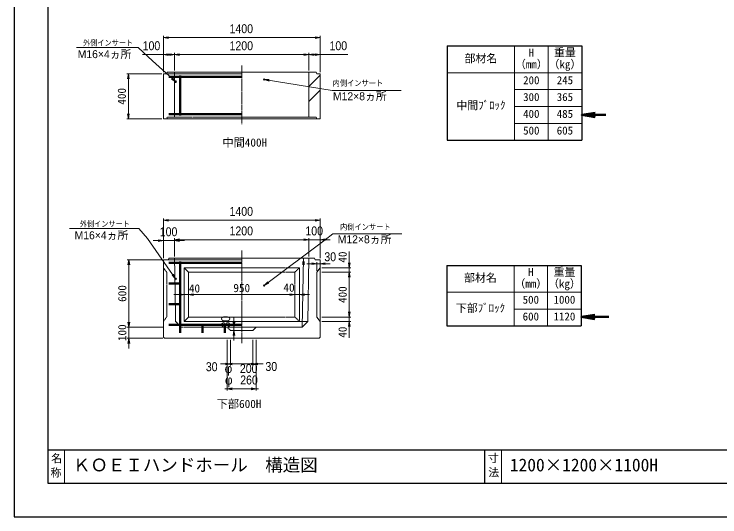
# Model space of a CAD drawing. Units: millimetres, scale not verified. Extents: x -210 to 210, y -148 to 148.
# Drawn here: x -210 to 0, y -148.5 to 1.1 of the extents above; entities that cross this region are included whole.
import ezdxf
from ezdxf.enums import TextEntityAlignment as Align

# ---------------------------------------------------------------- set-up
doc = ezdxf.new("R2010")
doc.units = ezdxf.units.MM
doc.linetypes.add('USER1', pattern=[12.95, 6.35, -3.175, 0.25, -3.175])
doc.linetypes.add('USER2', pattern=[4.7625, 3.175, -1.5875])
doc.layers.add('0-0', color=7, linetype='Continuous')
for name, color, linetype, lineweight in [('0-1_0', 5, 'Continuous', 25), ('0-2_dims', 2, 'Continuous', 13), ('0-3_pen1実線', 4, 'Continuous', 13), ('0-4_pen2実線', 3, 'Continuous', 13), ('0-5_pen3実線', 7, 'Continuous', 18), ('0-6_pen4実線', 6, 'Continuous', 25), ('0-7_pen1一点', 4, 'USER1', 13), ('0-8_pen2破線', 3, 'USER2', 13), ('0-9_鉄筋１', 7, 'Continuous', 50), ('0-A_鉄筋２', 7, 'USER2', 50), ('0-B_draw', 7, 'Continuous', 13)]:
    doc.layers.add(name, color=color, linetype=linetype, lineweight=lineweight)
doc.styles.add('ＭＳ ゴシック', font='')
doc.styles.add('ＭＳ Ｐゴシック', font='')
doc.styles.get('ＭＳ ゴシック').set_extended_font_data('MS Gothic')
doc.styles.get('ＭＳ Ｐゴシック').set_extended_font_data('MS PGothic')

# ---------------------------------------------------------------- blocks, each defined once
blk = doc.blocks.new('部分図 1')
at = {"layer": '0-1_0'}
blk.add_lwpolyline([(0, 0), (12600, 0), (12600, 8910), (0, 8910)], close=True, dxfattribs=at)
at = {"layer": '0-2_dims'}
for p, q in [((1332.23, 3969.25), (1332.23, 4293.66)), ((2732.23, 3969.25), (2732.23, 4293.66)), ((1332.23, 4278.66), (2732.23, 4278.66)), ((1332.23, 3969.25), (1332.23, 4141.72)), ((1432.23, 3984.25), (1432.23, 4141.72)), ((1432.23, 3984.25), (1432.23, 4141.72)), ((1432.23, 4126.72), (2632.23, 4126.72)), ((2632.23, 3984.25), (2632.23, 4141.72)), ((2632.23, 3984.25), (2632.23, 4141.72)), ((2732.23, 3969.25), (2732.23, 4141.72)), ((2232.23, 3904.25), (2838.61, 3805.66)), ((1332, 2309), (1332, 2663.21)), ((2732, 2648.21), (1332, 2648.21)), ((2732, 2309), (2732, 2663.21)), ((1332, 2466.17), (1242, 2466.17)), ((1332, 2309), (1332, 2481.17)), ((1332, 2466.17), (1432, 2466.17)), ((1432, 2324), (1432, 2488.67)), ((1432, 2324), (1432, 2481.17)), ((1432, 2473.67), (2632, 2473.67)), ((1432, 2466.17), (1522, 2466.17)), ((2632, 2473.67), (2542, 2473.67)), ((2632, 2324), (2632, 2488.67)), ((2632, 2324), (2632, 2488.67)), ((2632, 2473.67), (2732, 2473.67)), ((2732, 2309), (2732, 2488.67)), ((2732, 2473.67), (2822, 2473.67)), ((2702, 2196), (2702, 2275.11)), ((2732, 2239), (2732, 2275.11)), ((2702, 2260.11), (2612, 2260.11)), ((2702, 2260.11), (2732, 2260.11)), ((2732, 2260.11), (2822, 2260.11)), ((1962, 1694), (1962, 1784)), ((1947, 1664), (1977, 1664)), ((1962, 1694), (1977, 1694)), ((1962, 1664), (1962, 1694)), ((1962, 1664), (1962, 1574)), ((1902, 1579), (1902, 1351)), ((1902, 1579), (1902, 1128)), ((1932, 1579), (1932, 1351)), ((1932, 1579), (1932, 1351)), ((2132, 1579), (2132, 1351)), ((2132, 1579), (2132, 1351)), ((2162, 1579), (2162, 1128)), ((2162, 1579), (2162, 1351)), ((1932, 1366), (1842, 1366)), ((1932, 1366), (1902, 1366)), ((1932, 1366), (2132, 1366)), ((2132, 1366), (2222, 1366)), ((2132, 1366), (2162, 1366)), ((1902, 1143), (1882, 1143)), ((1902, 1143), (2162, 1143)), ((2162, 1143), (2182, 1143))]:
    blk.add_line(p, q, dxfattribs=at)
at = {"layer": '0-2_dims', "lineweight": 18}
for p, q in [((1109.98, 4191.19), (556.02, 4191.19)), ((1317.23, 3954.25), (1005.23, 3954.25)), ((1020.23, 3954.25), (1020.23, 3554.25)), ((2838.61, 3805.66), (3455.08, 3805.66)), ((1317.23, 3554.25), (1005.23, 3554.25)), ((1114.76, 2575), (493.3, 2575)), ((2844.54, 2526), (3461.01, 2526)), ((2991, 2224), (2991, 2369)), ((1317, 2294), (1009, 2294)), ((1024, 2294), (1024, 1694)), ((2747, 2224), (3006, 2224)), ((2991, 2224), (2991, 2184)), ((2747, 2184), (3006, 2184)), ((2747, 2184), (3006, 2184)), ((2991, 2184), (2991, 2094)), ((2991, 2184), (2991, 1784)), ((1517, 1984), (1427, 1984)), ((1517, 1984), (1517, 1999)), ((1517, 1984), (1557, 1984)), ((1557, 1984), (1557, 1999)), ((1557, 1984), (1557, 1999)), ((1557, 1984), (1647, 1984)), ((1557, 1984), (2507, 1984)), ((2507, 1984), (2417, 1984)), ((2507, 1984), (2507, 1999)), ((2507, 1984), (2507, 1999)), ((2507, 1984), (2547, 1984)), ((2547, 1984), (2547, 1999)), ((2547, 1984), (2637, 1984)), ((2991, 1784), (2991, 1874)), ((1024, 1694), (1024, 1784)), ((2747, 1784), (3006, 1784)), ((2747, 1784), (3006, 1784)), ((2991, 1784), (2991, 1744)), ((2747, 1744), (3006, 1744)), ((2991, 1744), (2991, 1599)), ((1317, 1694), (1009, 1694)), ((1327, 1694), (1009, 1694)), ((1024, 1694), (1024, 1594)), ((1327, 1594), (1009, 1594)), ((1024, 1594), (1024, 1504))]:
    blk.add_line(p, q, dxfattribs=at)
at = {"layer": '0-2_dims', "lineweight": 50}
for p, q in [((5066.81, 3587.87), (5283.39, 3587.87)), ((5062.61, 1785), (5309, 1785))]:
    blk.add_line(p, q, dxfattribs=at)
at = {"layer": '0-2_dims'}
for points in [[(1377.23, 4286.16), (1332.23, 4278.66), (1377.23, 4271.16)], [(2687.23, 4271.16), (2732.23, 4278.66), (2687.23, 4286.16)], [(1442.23, 3884.25), (1234.23, 4070.66), (1109.98, 4186.54)], [(1432.23, 4126.72), (1332.23, 4126.72), (1147.41, 4126.72)], [(1377.23, 4134.22), (1332.23, 4126.72), (1377.23, 4119.22)], [(1387.23, 4119.22), (1432.23, 4126.72), (1387.23, 4134.22)], [(1477.23, 4134.22), (1432.23, 4126.72), (1477.23, 4119.22)], [(2587.23, 4119.22), (2632.23, 4126.72), (2587.23, 4134.22)], [(2677.23, 4134.22), (2632.23, 4126.72), (2677.23, 4119.22)], [(2632.23, 4126.72), (2732.23, 4126.72), (2979.08, 4126.72)], [(2687.23, 4119.22), (2732.23, 4126.72), (2687.23, 4134.22)], [(1403.71, 3908.7), (1442.23, 3884.25), (1413.72, 3919.87)], [(2277.85, 3904.43), (2232.23, 3904.25), (2275.44, 3889.63)], [(1377, 2655.71), (1332, 2648.21), (1377, 2640.71)], [(2687, 2640.71), (2732, 2648.21), (2687, 2655.71)], [(1442, 2124), (1189.94, 2484.25), (1114.76, 2575)], [(2232, 2064), (2777, 2473.67), (2844.54, 2526)], [(1287, 2458.67), (1332, 2466.17), (1287, 2473.67)], [(1477, 2481.17), (1432, 2473.67), (1477, 2466.17)], [(1477, 2473.67), (1432, 2466.17), (1477, 2458.67)], [(2587, 2466.17), (2632, 2473.67), (2587, 2481.17)], [(2587, 2466.17), (2632, 2473.67), (2587, 2481.17)], [(2777, 2481.17), (2732, 2473.67), (2777, 2466.17)], [(2657, 2252.61), (2702, 2260.11), (2657, 2267.61)], [(2777, 2267.61), (2732, 2260.11), (2777, 2252.61)], [(1410.06, 2156.57), (1442, 2124), (1422.35, 2165.17)], [(2263.46, 2097.03), (2232, 2064), (2272.48, 2085.04)], [(1954.5, 1739), (1962, 1694), (1969.5, 1739)], [(1969.5, 1619), (1962, 1664), (1954.5, 1619)], [(1887, 1358.5), (1932, 1366), (1887, 1373.5)], [(1887, 1358.5), (1932, 1366), (1887, 1373.5)], [(1947, 1373.5), (1902, 1366), (1947, 1358.5)], [(2117, 1358.5), (2162, 1366), (2117, 1373.5)], [(2177, 1373.5), (2132, 1366), (2177, 1358.5)], [(2177, 1373.5), (2132, 1366), (2177, 1358.5)], [(1947, 1150.5), (1902, 1143), (1947, 1135.5)], [(2117, 1135.5), (2162, 1143), (2117, 1150.5)]]:
    blk.add_lwpolyline(points, dxfattribs=at)
at = {"layer": '0-2_dims', "lineweight": 18}
for points in [[(1027.73, 3909.25), (1020.23, 3954.25), (1012.73, 3909.25)], [(1012.73, 3599.25), (1020.23, 3554.25), (1027.73, 3599.25)], [(1031.5, 2249), (1024, 2294), (1016.5, 2249)], [(2983.5, 2269), (2991, 2224), (2998.5, 2269)], [(2998.5, 2139), (2991, 2184), (2983.5, 2139)], [(2998.5, 2139), (2991, 2184), (2983.5, 2139)], [(1472, 1976.5), (1517, 1984), (1472, 1991.5)], [(1602, 1991.5), (1557, 1984), (1602, 1976.5)], [(1602, 1991.5), (1557, 1984), (1602, 1976.5)], [(2462, 1976.5), (2507, 1984), (2462, 1991.5)], [(2462, 1976.5), (2507, 1984), (2462, 1991.5)], [(2592, 1991.5), (2547, 1984), (2592, 1976.5)], [(2983.5, 1829), (2991, 1784), (2998.5, 1829)], [(2983.5, 1829), (2991, 1784), (2998.5, 1829)], [(1016.5, 1739), (1024, 1694), (1031.5, 1739)], [(1016.5, 1739), (1024, 1694), (1031.5, 1739)], [(2998.5, 1699), (2991, 1744), (2983.5, 1699)], [(1031.5, 1549), (1024, 1594), (1016.5, 1549)]]:
    blk.add_lwpolyline(points, dxfattribs=at)
at = {"layer": '0-2_dims', "lineweight": 50}
for points in [[(5186.81, 3607.87), (5066.81, 3587.87), (5186.81, 3567.87)], [(5182.61, 1805), (5062.61, 1785), (5182.61, 1765)]]:
    blk.add_lwpolyline(points, dxfattribs=at)
at = {"layer": '0-3_pen1実線'}
for p, q in [((2632.23, 3842.49), (2732.23, 3942.49)), ((2632.23, 3707.79), (2732.23, 3807.79))]:
    blk.add_line(p, q, dxfattribs=at)
at = {"layer": '0-4_pen2実線'}
for centre, radius in [((2232.23, 3904.25), 6), ((1442.23, 3884.25), 8), ((1442, 2124), 8), ((2232, 2064), 6)]:
    blk.add_circle(centre, radius, dxfattribs=at)
at = {"layer": '0-5_pen3実線'}
for p, q in [((4466.81, 4204.25), (4466.81, 3363.25)), ((4766.81, 4204.25), (4766.81, 3363.9)), ((1362.23, 3954.25), (1367.23, 3969.25)), ((2697.23, 3969.25), (1367.23, 3969.25)), ((2632.23, 3969.25), (2632.23, 3569.25)), ((2702.23, 3954.25), (2697.23, 3969.25)), ((1332.23, 3954.25), (2032.23, 3954.25)), ((1332.23, 3954.25), (1332.23, 3554.25)), ((2702.23, 3954.25), (2732.23, 3954.25)), ((2732.23, 3954.25), (2732.23, 3554.25)), ((3866.81, 3964.25), (5066.81, 3964.25)), ((4466.81, 3814.25), (5066.81, 3814.25)), ((4466.81, 3664.25), (5066.81, 3664.25)), ((1332.23, 3554.25), (2732.23, 3554.25)), ((2697.23, 3569.25), (2032.23, 3569.25)), ((2702.23, 3554.25), (2697.23, 3569.25)), ((4466.81, 3512.25), (5066.81, 3512.25)), ((1332, 2294), (1332, 1604)), ((2032, 2294), (1332, 2294)), ((1382, 2309), (1377, 2294)), ((1382, 2309), (1377, 2294)), ((2032, 2309), (1382, 2309)), ((2032, 2309), (2682, 2309)), ((2583.08, 2309), (2572, 1694)), ((2682, 2309), (2687, 2294)), ((2682, 2309), (2687, 2294)), ((2732, 2294), (2687, 2294)), ((2732, 2294), (2687, 2294)), ((2732, 1604), (2732, 2294)), ((2732, 2224), (2702, 2184)), ((4462.61, 2245.38), (4462.61, 1705.38)), ((4762.61, 2245.38), (4762.61, 1705.38)), ((2702, 2184), (2702, 1784)), ((3862.61, 2005.38), (5062.61, 2005.38)), ((4462.61, 1855.38), (5062.61, 1855.38)), ((2702, 1784), (2732, 1744)), ((1517, 1744), (2622, 1744)), ((2032, 1694), (2572, 1694)), ((2032, 1694), (2572, 1694)), ((2032, 1664), (2132, 1664)), ((2032, 1664), (2132, 1664)), ((2132, 1664), (2162, 1694)), ((1332, 1604), (1342, 1594)), ((1342, 1594), (2722, 1594)), ((2732, 1604), (2722, 1594)), ((450, 600), (450, 300)), ((4350, 600), (4350, 300))]:
    blk.add_line(p, q, dxfattribs=at)
blk.add_lwpolyline([(2632, 2309), (2622, 1744), (2572, 1694)], dxfattribs=at)
at = {"layer": '0-6_pen4実線'}
for p, q in [((3866.81, 4204.25), (3866.81, 3363.25)), ((3866.81, 4204.25), (5066.81, 4204.25)), ((5066.81, 4204.25), (5066.81, 3363.9)), ((3866.81, 3363.25), (5066.81, 3363.25)), ((3862.61, 2245.38), (5062.61, 2245.38)), ((3862.61, 2245.38), (3862.61, 1705.38)), ((5062.61, 2245.38), (5062.61, 1705.38)), ((3862.61, 1705.38), (5062.61, 1705.38)), ((300, 600), (12300, 600)), ((4200, 600), (4200, 300))]:
    blk.add_line(p, q, dxfattribs=at)
blk.add_lwpolyline([(300, 300), (12300, 300), (12300, 8610), (300, 8610)], close=True, dxfattribs=at)
at = {"layer": '0-7_pen1一点'}
for p, q in [((2032.23, 4027.97), (2032.23, 3505.25)), ((2032, 2379), (2032, 1548.58))]:
    blk.add_line(p, q, dxfattribs=at)
at = {"layer": '0-8_pen2破線'}
for p, q in [((1432.23, 3969.25), (1432.23, 3569.25)), ((1362.23, 3554.25), (1367.23, 3569.25)), ((2032.23, 3569.25), (1367.23, 3569.25)), ((1442, 1744), (1432, 2309)), ((1332, 2224), (1362, 2184)), ((2032, 2224), (2547, 2224)), ((2546, 2224), (2506, 2184)), ((2547, 2224), (2547, 1744)), ((2032, 2184), (2507, 2184)), ((2507, 2184), (2507, 1784)), ((2032, 1784), (2507, 1784)), ((2507, 1784), (2547, 1744)), ((1492, 1694), (1442, 1744)), ((1492, 1694), (2032, 1694)), ((1932, 1664), (1902, 1694)), ((1932, 1664), (2032, 1664))]:
    blk.add_line(p, q, dxfattribs=at)
blk.add_lwpolyline([(1362, 2184), (1362, 1784), (1332, 1744)], dxfattribs=at)
at = {"layer": '0-9_鉄筋１'}
for p, q in [((1482.23, 3939.25), (1482.23, 3584.25)), ((1482.23, 3929.25), (2032.23, 3929.25)), ((1482.23, 3594.25), (2032.23, 3594.25)), ((1482, 2279), (1482, 1684)), ((1482, 2269), (2032, 2269)), ((2582, 2279), (2582, 2249.29)), ((1482, 1714), (2032, 1714)), ((1682, 1724), (1682, 1684)), ((1882, 1724), (1882, 1684))]:
    blk.add_line(p, q, dxfattribs=at)
at = {"layer": '0-A_鉄筋２'}
for p, q in [((1482.23, 3929.25), (1382.23, 3929.25)), ((1482.23, 3594.25), (1382.23, 3594.25)), ((1482, 2269), (1382, 2269)), ((2582, 2269), (2582.35, 2269)), ((1382, 2084), (1492, 2084)), ((1382, 1899), (1492, 1899)), ((1482, 1714), (1382, 1714)), ((1482, 1684), (1482, 1644)), ((1682, 1684), (1682, 1644)), ((1882, 1684), (1882, 1644))]:
    blk.add_line(p, q, dxfattribs=at)
at = {"layer": '0-B_draw'}
for p, q in [((1517, 2224), (2032, 2224)), ((1517, 2224), (1557, 2184)), ((1517, 2224), (1517, 1744)), ((1557, 2184), (2032, 2184)), ((1557, 2184), (1557, 1784)), ((1557, 1784), (1517, 1744)), ((1557, 1784), (2032, 1784))]:
    blk.add_line(p, q, dxfattribs=at)
at = {"layer": '0-2_dims', "color": 7, "style": 'ＭＳ Ｐゴシック', "width": 0.9}
for s, height, p in [('1400', 79.98, (1923.14, 4293.66)), ('外側インサート', 50.68, (615.34, 4191.19)), ('100', 79.98, (1147.41, 4141.72)), ('1200', 79.98, (1923.14, 4141.72)), ('100', 79.98, (2815.44, 4141.72)), ('内側インサート', 51.2, (2842.89, 3831.18)), ('1400', 79.98, (1922.91, 2663.21)), ('外側インサート', 50.68, (586.37, 2575)), ('100', 79.98, (1300.18, 2481.17)), ('1200', 79.98, (1922.91, 2488.67)), ('100', 79.98, (2600.18, 2488.67)), ('内側インサート', 51.2, (2909.38, 2547.21)), ('30', 79.98, (2769.24, 2258.07)), ('30', 79.98, (1711.45, 1276.45)), ('200', 79.98, (2015.36, 1260.45)), ('30', 79.98, (2243.45, 1278.45)), ('260', 79.98, (2018.36, 1158))]:
    blk.add_text(s, height=height, dxfattribs=at).set_placement(p, align=Align.BOTTOM_LEFT)
at = {"layer": '0-2_dims', "color": 7}
for s, height, style, p in [('M16×4ヵ所', 70.81, 'ＭＳ Ｐゴシック', (567.78, 4073.86)), ('M12×8ヵ所', 70.81, 'ＭＳ Ｐゴシック', (2846.33, 3698.18)), ('M16×4ヵ所', 70.81, 'ＭＳ Ｐゴシック', (540, 2457)), ('M12×8ヵ所', 70.81, 'ＭＳ Ｐゴシック', (2888.81, 2421.37)), ('40', 73.31, 'ＭＳ ゴシック', (2404, 1988)), ('40', 73.31, 'ＭＳ ゴシック', (1560, 1981)), ('950', 73.31, 'ＭＳ ゴシック', (1957, 1984.5)), ('φ', 79.98, 'ＭＳ Ｐゴシック', (1879, 1260.45)), ('φ', 79.98, 'ＭＳ Ｐゴシック', (1882, 1158))]:
    blk.add_text(s, height=height, dxfattribs=dict(at, style=style)).set_placement(p, align=Align.BOTTOM_LEFT)
at = {"layer": '0-2_dims', "color": 7, "style": 'ＭＳ ゴシック'}
for s, p in [('400', (1019.73, 3679.25)), ('40', (2990.5, 2269)), ('600', (1023.5, 1919)), ('400', (2990.5, 1909)), ('100', (1023.5, 1569)), ('40', (2990.5, 1599))]:
    blk.add_text(s, height=73.31, rotation=90, dxfattribs=at).set_placement(p, align=Align.BOTTOM_LEFT)
at = {"layer": '0-2_dims', "color": 7, "style": 'ＭＳ Ｐゴシック', "width": 0.9}
blk.add_text('30', height=79.98, rotation=90, dxfattribs=at).set_placement((1952.55, 1689.45), align=Align.BOTTOM_LEFT)
at = {"layer": '0-5_pen3実線', "style": 'ＭＳ ゴシック'}
for s, height, p in [('H', 71.47, (4592.44, 4088)), ('重量', 71.47, (4819.33, 4088.01)), ('部材名', 71.47, (4020.58, 4035.51)), ('（mm）', 71.49, (4470.54, 3982.99)), ('（kg）', 71.49, (4770.54, 3982.99)), ('200', 71.47, (4543.7, 3840.51)), ('245', 71.45, (4843.72, 3840.52)), ('300', 71.47, (4543.7, 3690.51)), ('365', 71.45, (4843.72, 3690.52)), ('中間ﾌﾞﾛｯｸ', 71.48, (3947.45, 3616.5)), ('400', 71.48, (4543.69, 3540.5)), ('485', 71.45, (4843.71, 3540.52)), ('500', 71.48, (4543.69, 3391.5)), ('605', 71.45, (4843.71, 3391.52)), ('中間400H', 73.31, (1859.23, 3283.25)), ('H', 71.47, (4588.24, 2129.13)), ('重量', 71.47, (4815.13, 2129.14)), ('部材名', 71.47, (4016.39, 2076.64)), ('（mm）', 71.49, (4466.35, 2024.12)), ('（kg）', 71.49, (4766.35, 2024.12)), ('500', 71.47, (4539.5, 1881.64)), ('1000', 71.47, (4815.12, 1881.64)), ('下部ﾌﾞﾛｯｸ', 71.48, (3943.25, 1806.63)), ('600', 71.48, (4539.49, 1731.63)), ('1120', 71.47, (4815.12, 1731.64)), ('下部600H', 73.31, (1808, 950)), ('名', 71.47, (330.86, 466.05)), ('寸', 71.38, (4229.1, 466.63)), ('ＫＯＥＩハンドホール\u3000構造図', 114.4, (525, 372)), ('1200×1200×1100H', 114.4, (4425, 372.01)), ('法', 71.44, (4232.55, 339.37)), ('称', 71.43, (325.72, 337.31))]:
    blk.add_text(s, height=height, dxfattribs=at).set_placement(p, align=Align.BOTTOM_LEFT)

msp = doc.modelspace()

# ---------------------------------------------------------------- block references
at = {"layer": '0-0', "xscale": 0.03333333, "yscale": 0.03333333}
msp.add_blockref('部分図 1', (-210, -148.5), dxfattribs=at)

doc.saveas('drawing.dxf')
